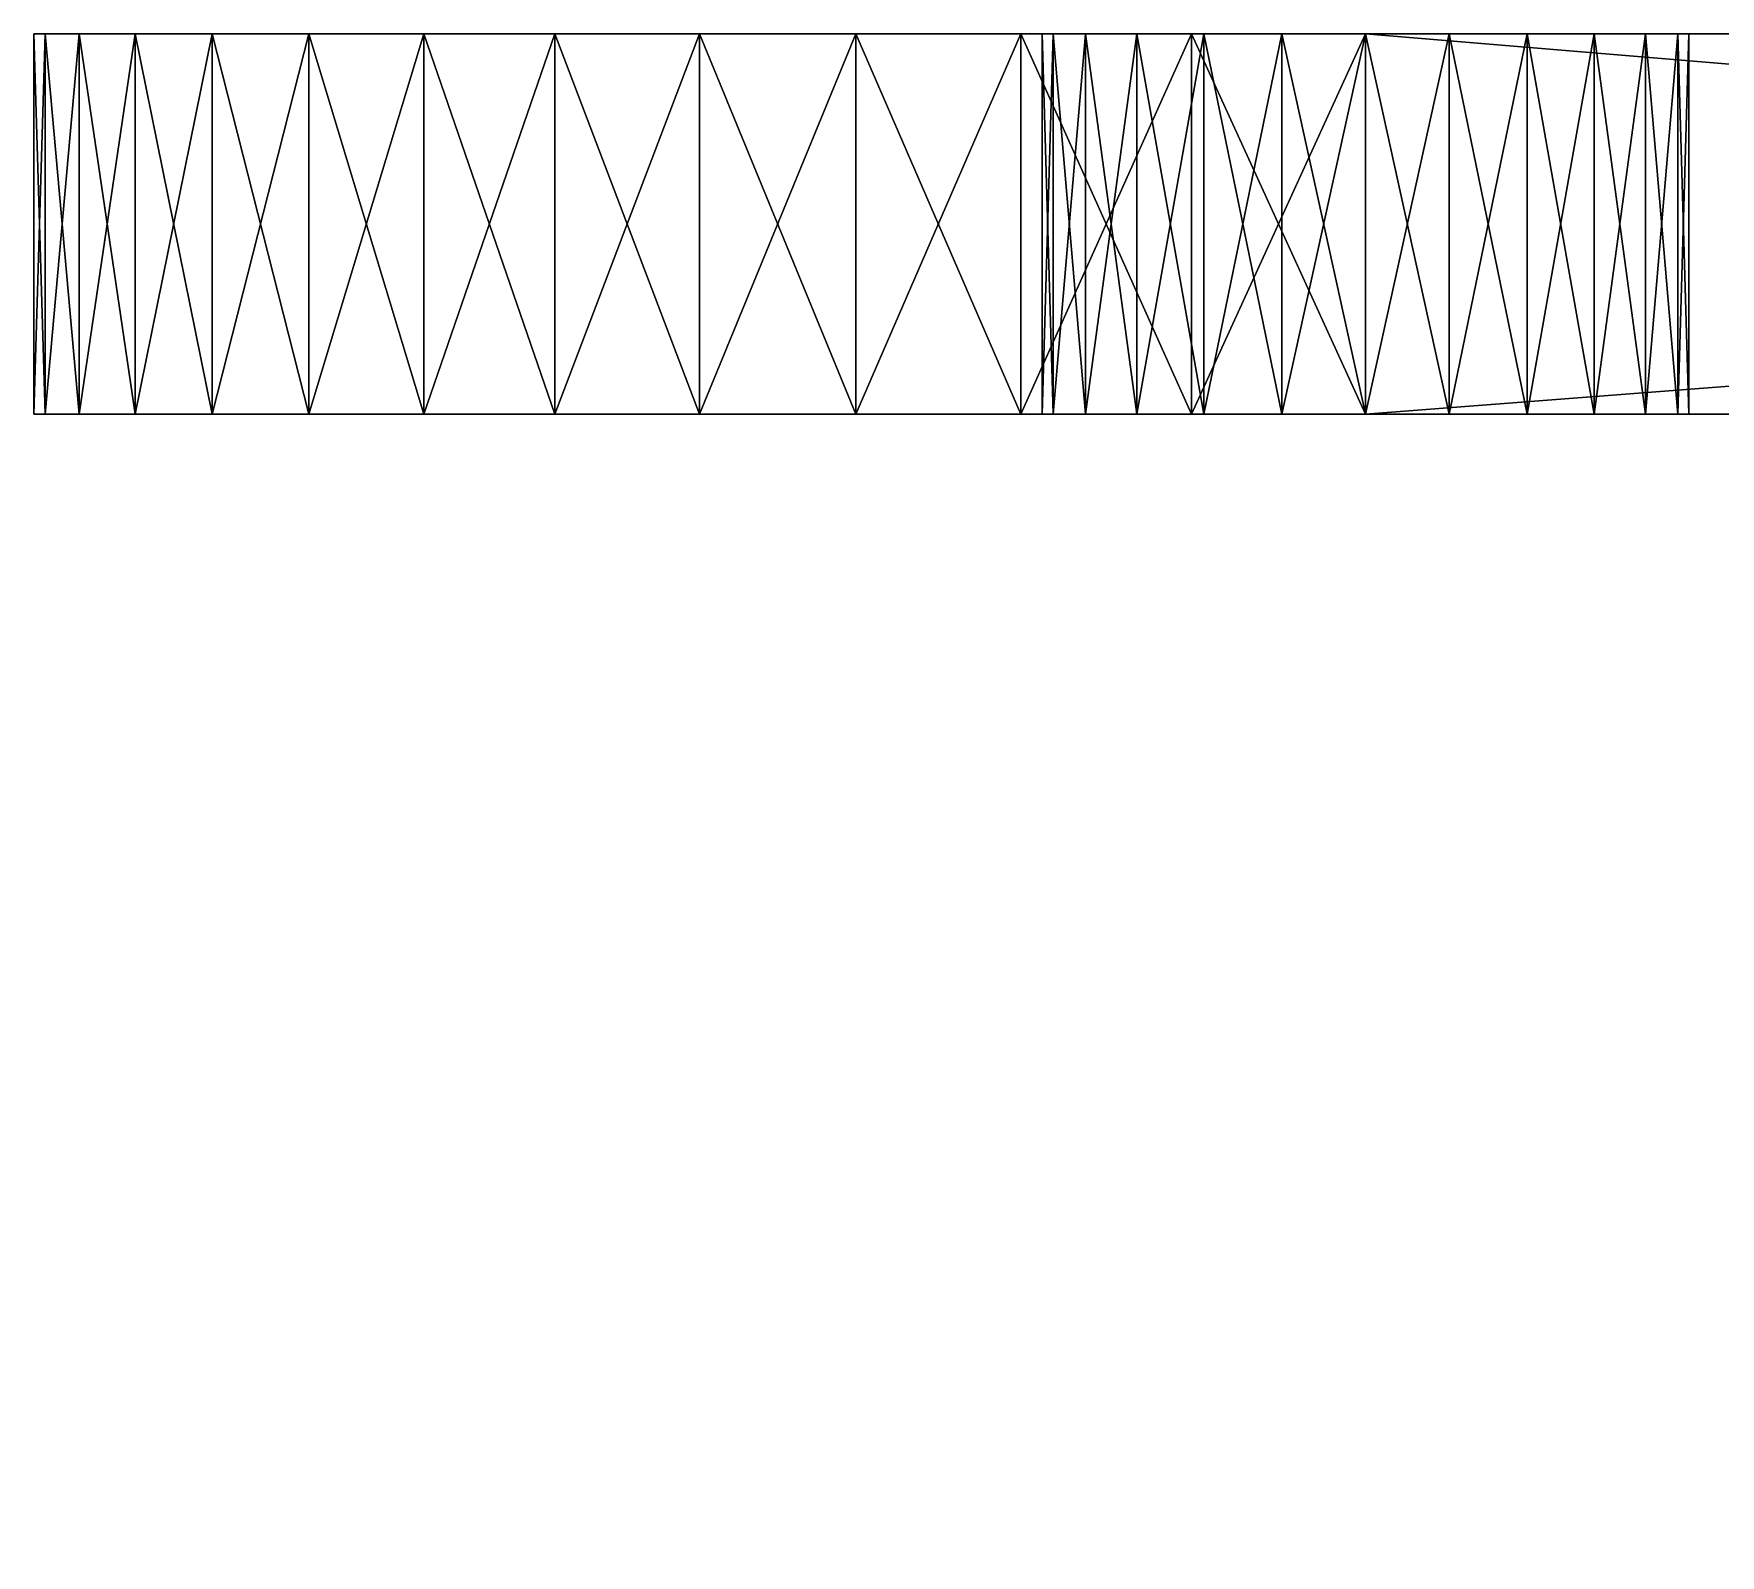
# Model space of a CAD drawing. Extents: x 0 to 33, y 0 to 16.
# Drawn here: x 0 to 8.87, y 8 to 16 of the extents above; entities that cross this region are included whole.
import ezdxf

# ---------------------------------------------------------------- set-up
doc = ezdxf.new("R2010")
doc.units = 0
doc.header["$LTSCALE"] = 25.4
doc.layers.get('0').update_dxf_attribs({"color": 13, "linetype": 'CONTINUOUS'})

msp = doc.modelspace()

# ---------------------------------------------------------------- linework, layer by layer
at = {"color": 0}
for p, q in [((0, 16, 7), (0, 14, 7)), ((0, 16, 7), (0, 14, 7)), ((0.0599, 16, 7.9137), (0.0599, 14, 7.9137)), ((0.0599, 16, 6.0863), (0.0599, 14, 6.0863)), ((0.0599, 16, 7.9137), (0.0599, 14, 7.9137)), ((0.0599, 16, 6.0863), (0.0599, 14, 6.0863)), ((0.2385, 16, 8.8117), (0.2385, 14, 8.8117)), ((0.2385, 16, 8.8117), (0.2385, 14, 8.8117)), ((0.2385, 16, 5.1883), (0.2385, 14, 5.1883)), ((0.2385, 16, 5.1883), (0.2385, 14, 5.1883)), ((0.5328, 16, 9.6788), (0.5328, 14, 9.6788)), ((0.5328, 16, 9.6788), (0.5328, 14, 9.6788)), ((0.5328, 16, 4.3212), (0.5328, 14, 4.3212)), ((0.5328, 16, 4.3212), (0.5328, 14, 4.3212)), ((0.9378, 16, 10.5), (0.9378, 14, 10.5)), ((0.9378, 16, 3.5), (0.9378, 14, 3.5)), ((0.9378, 16, 10.5), (0.9378, 14, 10.5)), ((0.9378, 16, 3.5), (0.9378, 14, 3.5)), ((1.4465, 16, 11.2613), (1.4465, 14, 11.2613)), ((1.4465, 16, 11.2613), (1.4465, 14, 11.2613)), ((1.4465, 16, 2.7387), (1.4465, 14, 2.7387)), ((1.4465, 16, 2.7387), (1.4465, 14, 2.7387)), ((2.0503, 16, 11.9497), (2.0503, 14, 11.9497)), ((2.0503, 16, 11.9497), (2.0503, 14, 11.9497)), ((2.0503, 16, 2.0503), (2.0503, 14, 2.0503)), ((2.0503, 16, 2.0503), (2.0503, 14, 2.0503)), ((2.7387, 16, 12.5535), (2.7387, 14, 12.5535)), ((2.7387, 16, 12.5535), (2.7387, 14, 12.5535)), ((2.7387, 16, 1.4465), (2.7387, 14, 1.4465)), ((2.7387, 16, 1.4465), (2.7387, 14, 1.4465)), ((3.5, 16, 13.0622), (3.5, 14, 13.0622)), ((3.5, 16, 13.0622), (3.5, 14, 13.0622)), ((3.5, 16, 0.9378), (3.5, 14, 0.9378)), ((3.5, 16, 0.9378), (3.5, 14, 0.9378)), ((4.3212, 16, 13.4672), (4.3212, 14, 13.4672)), ((4.3212, 16, 13.4672), (4.3212, 14, 13.4672)), ((4.3212, 16, 0.5328), (4.3212, 14, 0.5328)), ((4.3212, 16, 0.5328), (4.3212, 14, 0.5328)), ((5.1883, 16, 13.7615), (5.1883, 14, 13.7615)), ((5.1883, 16, 13.7615), (5.1883, 14, 13.7615)), ((5.1883, 16, 0.2385), (5.1883, 14, 0.2385)), ((5.1883, 16, 0.2385), (5.1883, 14, 0.2385)), ((5.3, 16, 7), (5.3, 14, 7)), ((5.3, 16, 7), (5.3, 14, 7)), ((5.3579, 16, 6.56), (5.3579, 14, 6.56)), ((5.3579, 16, 7.44), (5.3579, 14, 7.44)), ((5.3579, 16, 7.44), (5.3579, 14, 7.44)), ((5.3579, 16, 6.56), (5.3579, 14, 6.56)), ((5.5278, 16, 7.85), (5.5278, 14, 7.85)), ((5.5278, 16, 7.85), (5.5278, 14, 7.85)), ((5.5278, 16, 6.15), (5.5278, 14, 6.15)), ((5.5278, 16, 6.15), (5.5278, 14, 6.15)), ((5.7979, 16, 8.2021), (5.7979, 14, 8.2021)), ((5.7979, 16, 8.2021), (5.7979, 14, 8.2021)), ((5.7979, 16, 5.7979), (5.7979, 14, 5.7979)), ((5.7979, 16, 5.7979), (5.7979, 14, 5.7979)), ((6.0863, 16, 13.9401), (6.0863, 14, 13.9401)), ((6.0863, 16, 13.9401), (6.0863, 14, 13.9401)), ((6.0863, 16, 0.0599), (6.0863, 14, 0.0599)), ((6.0863, 16, 0.0599), (6.0863, 14, 0.0599)), ((6.15, 16, 8.4722), (6.15, 14, 8.4722)), ((6.15, 16, 5.5278), (6.15, 14, 5.5278)), ((6.15, 16, 8.4722), (6.15, 14, 8.4722)), ((6.15, 16, 5.5278), (6.15, 14, 5.5278)), ((6.56, 16, 5.3579), (6.56, 14, 5.3579)), ((6.56, 16, 8.6421), (6.56, 14, 8.6421)), ((6.56, 16, 5.3579), (6.56, 14, 5.3579)), ((6.56, 16, 8.6421), (6.56, 14, 8.6421)), ((7, 16, 14), (7, 14, 14)), ((7, 16), (7, 14)), ((7, 16), (33, 16)), ((7, 16), (7, 14)), ((7, 16, 5.3), (7, 14, 5.3)), ((7, 16, 8.7), (7, 14, 8.7)), ((7, 16, 14), (33, 16, 14)), ((7, 16), (33, 16)), ((7, 16, 8.7), (7, 14, 8.7)), ((7, 16, 5.3), (7, 14, 5.3)), ((7, 16, 14), (33, 16, 14)), ((7, 16, 14), (7, 14, 14)), ((7.44, 16, 8.6421), (7.44, 14, 8.6421)), ((7.44, 16, 8.6421), (7.44, 14, 8.6421)), ((7.44, 16, 5.3579), (7.44, 14, 5.3579)), ((7.44, 16, 5.3579), (7.44, 14, 5.3579)), ((7.85, 16, 8.4722), (7.85, 14, 8.4722)), ((7.85, 16, 8.4722), (7.85, 14, 8.4722)), ((7.85, 16, 5.5278), (7.85, 14, 5.5278)), ((7.85, 16, 5.5278), (7.85, 14, 5.5278)), ((8.2021, 16, 8.2021), (8.2021, 14, 8.2021)), ((8.2021, 16, 5.7979), (8.2021, 14, 5.7979)), ((8.2021, 16, 5.7979), (8.2021, 14, 5.7979)), ((8.2021, 16, 8.2021), (8.2021, 14, 8.2021)), ((8.4722, 16, 7.85), (8.4722, 14, 7.85)), ((8.4722, 16, 6.15), (8.4722, 14, 6.15)), ((8.4722, 16, 6.15), (8.4722, 14, 6.15)), ((8.4722, 16, 7.85), (8.4722, 14, 7.85)), ((8.6421, 16, 7.44), (8.6421, 14, 7.44)), ((8.6421, 16, 7.44), (8.6421, 14, 7.44)), ((8.6421, 16, 6.56), (8.6421, 14, 6.56)), ((8.6421, 16, 6.56), (8.6421, 14, 6.56)), ((8.7, 16, 7), (8.7, 14, 7)), ((8.7, 16, 7), (8.7, 14, 7)), ((31, 14), (7, 14)), ((31, 14), (7, 14)), ((31, 14, 14), (7, 14, 14)), ((31, 14, 14), (7, 14, 14))]:
    msp.add_line(p, q, dxfattribs=at)
at = {"color": 0, "extrusion": (0, -1, 0)}
for centre in [(7, 7, -16), (7, 7, -16), (7, 7, -16), (7, 7, -16), (7, 7, -16), (7, 7, -16), (7, 7, -16), (7, 7, -16), (7, 7, -16), (7, 7, -16), (7, 7, -16), (7, 7, -16), (7, 7, -16), (7, 7, -16), (7, 7, -16), (7, 7, -16), (7, 7, -16), (7, 7, -16), (7, 7, -16), (7, 7, -16), (7, 7, -16), (7, 7, -16), (7, 7, -16), (7, 7, -16), (7, 7, -16), (7, 7, -14), (7, 7, -14), (7, 7, -14), (7, 7, -14), (7, 7, -14), (7, 7, -14), (7, 7, -14), (7, 7, -14), (7, 7, -14), (7, 7, -14), (7, 7, -14), (7, 7, -14), (7, 7, -14), (7, 7, -14), (7, 7, -14), (7, 7, -14), (7, 7, -14), (7, 7, -14), (7, 7, -14), (7, 7, -14), (7, 7, -14), (7, 7, -14), (7, 7, -14), (7, 7, -14), (7, 7, -14)]:
    msp.add_circle(centre, 1.7, dxfattribs=at)
for centre, start, end in [((7, 7, -16), 90, 180), ((7, 7, -16), 90, 180), ((7, 7, -16), 90, 180), ((7, 7, -16), 90, 180), ((7, 7, -16), 90, 180), ((7, 7, -16), 90, 180), ((7, 7, -16), 90, 180), ((7, 7, -16), 90, 180), ((7, 7, -16), 90, 180), ((7, 7, -16), 180, 270), ((7, 7, -16), 90, 180), ((7, 7, -16), 90, 180), ((7, 7, -16), 180, 270), ((7, 7, -16), 180, 270), ((7, 7, -16), 180, 270), ((7, 7, -16), 180, 270), ((7, 7, -16), 180, 270), ((7, 7, -16), 180, 270), ((7, 7, -16), 180, 270), ((7, 7, -16), 180, 270), ((7, 7, -16), 180, 270), ((7, 7, -16), 180, 270), ((7, 7, -16), 90, 180), ((7, 7, -16), 180, 270), ((7, 7, -16), 180, 270), ((7, 7, -16), 90, 180), ((7, 7, -16), 180, 270), ((7, 7, -14), 90, 180), ((7, 7, -14), 90, 180), ((7, 7, -14), 90, 180), ((7, 7, -14), 90, 180), ((7, 7, -14), 90, 180), ((7, 7, -14), 90, 180), ((7, 7, -14), 90, 180), ((7, 7, -14), 90, 180), ((7, 7, -14), 90, 180), ((7, 7, -14), 180, 270), ((7, 7, -14), 90, 180), ((7, 7, -14), 180, 270), ((7, 7, -14), 90, 180), ((7, 7, -14), 90, 180), ((7, 7, -14), 180, 270), ((7, 7, -14), 180, 270), ((7, 7, -14), 180, 270), ((7, 7, -14), 180, 270), ((7, 7, -14), 180, 270), ((7, 7, -14), 180, 270), ((7, 7, -14), 180, 270), ((7, 7, -14), 180, 270), ((7, 7, -14), 180, 270), ((7, 7, -14), 180, 270), ((7, 7, -14), 90, 180), ((7, 7, -14), 180, 270)]:
    msp.add_arc(centre, 7, start, end, dxfattribs=at)

# ---------------------------------------------------------------- meshes
at = {"color": 0}
mesh = msp.add_polyface(dxfattribs=at)
corners = [(0, 16, 7), (0.0599, 14, 6.0863), (0, 14, 7), (0.0599, 16, 6.0863)]
mesh.append_faces([[corners[k] for k in face] for face in [(0, 1, 2), (1, 0, 3)]], dxfattribs={"vtx0": -1, "color": 0})
mesh = msp.add_polyface(dxfattribs=at)
corners = [(0.0599, 16, 7.9137), (0, 14, 7), (0.0599, 14, 7.9137), (0, 16, 7)]
mesh.append_faces([[corners[k] for k in face] for face in [(0, 1, 2), (1, 0, 3)]], dxfattribs={"vtx0": -1, "color": 0})
mesh = msp.add_polyface(dxfattribs=at)
corners = [(0.0599, 16, 6.0863), (7, 16, 5.3), (0.2385, 16, 5.1883), (6.56, 16, 5.3579), (6.15, 16, 5.5278), (5.7979, 16, 5.7979), (5.5278, 16, 6.15), (0, 16, 7), (5.3579, 16, 6.56), (5.3, 16, 7), (0.0599, 16, 7.9137), (5.3579, 16, 7.44), (5.5278, 16, 7.85), (5.7979, 16, 8.2021), (0.2385, 16, 8.8117), (6.15, 16, 8.4722), (6.56, 16, 8.6421), (7, 16, 8.7), (6.0863, 16, 0.0599), (33, 16), (7, 16), (33, 16, 14), (5.1883, 16, 0.2385), (4.3212, 16, 0.5328), (3.5, 16, 0.9378), (2.7387, 16, 1.4465), (2.0503, 16, 2.0503), (1.4465, 16, 2.7387), (7.44, 16, 5.3579), (0.9378, 16, 3.5), (0.5328, 16, 4.3212), (7.85, 16, 5.5278), (8.2021, 16, 5.7979), (8.4722, 16, 6.15), (8.6421, 16, 6.56), (8.7, 16, 7), (8.6421, 16, 7.44), (8.4722, 16, 7.85), (8.2021, 16, 8.2021), (7.85, 16, 8.4722), (7.44, 16, 8.6421), (0.5328, 16, 9.6788), (0.9378, 16, 10.5), (1.4465, 16, 11.2613), (2.0503, 16, 11.9497), (2.7387, 16, 12.5535), (3.5, 16, 13.0622), (4.3212, 16, 13.4672), (5.1883, 16, 13.7615), (6.0863, 16, 13.9401), (7, 16, 14)]
mesh.append_faces([[corners[k] for k in face] for face in [(18, 19, 20), (21, 49, 50)]], dxfattribs={"vtx0": -1, "color": 0})
mesh.append_faces([[corners[k] for k in face] for face in [(0, 1, 2), (1, 0, 3), (3, 0, 4), (4, 0, 5), (5, 0, 6), (6, 7, 8), (8, 7, 9), (9, 10, 11), (11, 10, 12), (12, 10, 13), (13, 14, 15), (15, 14, 16), (16, 14, 17), (19, 18, 21), (28, 30, 1)]], dxfattribs={"vtx0": -1, "vtx1": -1, "color": 0})
mesh.append_faces([[corners[k] for k in face] for face in [(21, 27, 28), (21, 17, 14)]], dxfattribs={"vtx0": -1, "vtx1": -1, "vtx2": -1, "color": 0})
mesh.append_faces([[corners[k] for k in face] for face in [(6, 0, 7), (9, 7, 10), (13, 10, 14), (21, 18, 22), (21, 22, 23), (21, 23, 24), (21, 24, 25), (21, 25, 26), (21, 26, 27), (28, 27, 29), (28, 29, 30), (1, 30, 2), (21, 28, 31), (21, 31, 32), (21, 32, 33), (21, 33, 34), (21, 34, 35), (21, 35, 36), (21, 36, 37), (21, 37, 38), (21, 38, 39), (21, 39, 40), (21, 40, 17), (21, 14, 41), (21, 41, 42), (21, 42, 43), (21, 43, 44), (21, 44, 45), (21, 45, 46), (21, 46, 47), (21, 47, 48), (21, 48, 49)]], dxfattribs={"vtx0": -1, "vtx2": -1, "color": 0})
mesh = msp.add_polyface(dxfattribs=at)
corners = [(0.2385, 16, 8.8117), (0.0599, 14, 7.9137), (0.2385, 14, 8.8117), (0.0599, 16, 7.9137)]
mesh.append_faces([[corners[k] for k in face] for face in [(0, 1, 2), (1, 0, 3)]], dxfattribs={"vtx0": -1, "color": 0})
mesh = msp.add_polyface(dxfattribs=at)
corners = [(0.0599, 16, 6.0863), (0.2385, 14, 5.1883), (0.0599, 14, 6.0863), (0.2385, 16, 5.1883)]
mesh.append_faces([[corners[k] for k in face] for face in [(0, 1, 2), (1, 0, 3)]], dxfattribs={"vtx0": -1, "color": 0})
mesh = msp.add_polyface(dxfattribs=at)
corners = [(0.5328, 16, 9.6788), (0.2385, 14, 8.8117), (0.5328, 14, 9.6788), (0.2385, 16, 8.8117)]
mesh.append_faces([[corners[k] for k in face] for face in [(0, 1, 2), (1, 0, 3)]], dxfattribs={"vtx0": -1, "color": 0})
mesh = msp.add_polyface(dxfattribs=at)
corners = [(0.2385, 16, 5.1883), (0.5328, 14, 4.3212), (0.2385, 14, 5.1883), (0.5328, 16, 4.3212)]
mesh.append_faces([[corners[k] for k in face] for face in [(0, 1, 2), (1, 0, 3)]], dxfattribs={"vtx0": -1, "color": 0})
mesh = msp.add_polyface(dxfattribs=at)
corners = [(0.9378, 16, 10.5), (0.5328, 14, 9.6788), (0.9378, 14, 10.5), (0.5328, 16, 9.6788)]
mesh.append_faces([[corners[k] for k in face] for face in [(0, 1, 2), (1, 0, 3)]], dxfattribs={"vtx0": -1, "color": 0})
mesh = msp.add_polyface(dxfattribs=at)
corners = [(0.5328, 16, 4.3212), (0.9378, 14, 3.5), (0.5328, 14, 4.3212), (0.9378, 16, 3.5)]
mesh.append_faces([[corners[k] for k in face] for face in [(0, 1, 2), (1, 0, 3)]], dxfattribs={"vtx0": -1, "color": 0})
mesh = msp.add_polyface(dxfattribs=at)
corners = [(1.4465, 16, 11.2613), (0.9378, 14, 10.5), (1.4465, 14, 11.2613), (0.9378, 16, 10.5)]
mesh.append_faces([[corners[k] for k in face] for face in [(0, 1, 2), (1, 0, 3)]], dxfattribs={"vtx0": -1, "color": 0})
mesh = msp.add_polyface(dxfattribs=at)
corners = [(0.9378, 16, 3.5), (1.4465, 14, 2.7387), (0.9378, 14, 3.5), (1.4465, 16, 2.7387)]
mesh.append_faces([[corners[k] for k in face] for face in [(0, 1, 2), (1, 0, 3)]], dxfattribs={"vtx0": -1, "color": 0})
mesh = msp.add_polyface(dxfattribs=at)
corners = [(2.0503, 16, 11.9497), (1.4465, 14, 11.2613), (2.0503, 14, 11.9497), (1.4465, 16, 11.2613)]
mesh.append_faces([[corners[k] for k in face] for face in [(0, 1, 2), (1, 0, 3)]], dxfattribs={"vtx0": -1, "color": 0})
mesh = msp.add_polyface(dxfattribs=at)
corners = [(1.4465, 16, 2.7387), (2.0503, 14, 2.0503), (1.4465, 14, 2.7387), (2.0503, 16, 2.0503)]
mesh.append_faces([[corners[k] for k in face] for face in [(0, 1, 2), (1, 0, 3)]], dxfattribs={"vtx0": -1, "color": 0})
mesh = msp.add_polyface(dxfattribs=at)
corners = [(2.7387, 14, 12.5535), (2.0503, 16, 11.9497), (2.0503, 14, 11.9497), (2.7387, 16, 12.5535)]
mesh.append_faces([[corners[k] for k in face] for face in [(0, 1, 2), (1, 0, 3)]], dxfattribs={"vtx0": -1, "color": 0})
mesh = msp.add_polyface(dxfattribs=at)
corners = [(2.7387, 16, 1.4465), (2.0503, 14, 2.0503), (2.0503, 16, 2.0503), (2.7387, 14, 1.4465)]
mesh.append_faces([[corners[k] for k in face] for face in [(0, 1, 2), (1, 0, 3)]], dxfattribs={"vtx0": -1, "color": 0})
mesh = msp.add_polyface(dxfattribs=at)
corners = [(3.5, 14, 13.0622), (2.7387, 16, 12.5535), (2.7387, 14, 12.5535), (3.5, 16, 13.0622)]
mesh.append_faces([[corners[k] for k in face] for face in [(0, 1, 2), (1, 0, 3)]], dxfattribs={"vtx0": -1, "color": 0})
mesh = msp.add_polyface(dxfattribs=at)
corners = [(3.5, 16, 0.9378), (2.7387, 14, 1.4465), (2.7387, 16, 1.4465), (3.5, 14, 0.9378)]
mesh.append_faces([[corners[k] for k in face] for face in [(0, 1, 2), (1, 0, 3)]], dxfattribs={"vtx0": -1, "color": 0})
mesh = msp.add_polyface(dxfattribs=at)
corners = [(4.3212, 14, 13.4672), (3.5, 16, 13.0622), (3.5, 14, 13.0622), (4.3212, 16, 13.4672)]
mesh.append_faces([[corners[k] for k in face] for face in [(0, 1, 2), (1, 0, 3)]], dxfattribs={"vtx0": -1, "color": 0})
mesh = msp.add_polyface(dxfattribs=at)
corners = [(4.3212, 16, 0.5328), (3.5, 14, 0.9378), (3.5, 16, 0.9378), (4.3212, 14, 0.5328)]
mesh.append_faces([[corners[k] for k in face] for face in [(0, 1, 2), (1, 0, 3)]], dxfattribs={"vtx0": -1, "color": 0})
mesh = msp.add_polyface(dxfattribs=at)
corners = [(5.1883, 14, 13.7615), (4.3212, 16, 13.4672), (4.3212, 14, 13.4672), (5.1883, 16, 13.7615)]
mesh.append_faces([[corners[k] for k in face] for face in [(0, 1, 2), (1, 0, 3)]], dxfattribs={"vtx0": -1, "color": 0})
mesh = msp.add_polyface(dxfattribs=at)
corners = [(5.1883, 16, 0.2385), (4.3212, 14, 0.5328), (4.3212, 16, 0.5328), (5.1883, 14, 0.2385)]
mesh.append_faces([[corners[k] for k in face] for face in [(0, 1, 2), (1, 0, 3)]], dxfattribs={"vtx0": -1, "color": 0})
mesh = msp.add_polyface(dxfattribs=at)
corners = [(6.0863, 14, 13.9401), (5.1883, 16, 13.7615), (5.1883, 14, 13.7615), (6.0863, 16, 13.9401)]
mesh.append_faces([[corners[k] for k in face] for face in [(0, 1, 2), (1, 0, 3)]], dxfattribs={"vtx0": -1, "color": 0})
mesh = msp.add_polyface(dxfattribs=at)
corners = [(6.0863, 16, 0.0599), (5.1883, 14, 0.2385), (5.1883, 16, 0.2385), (6.0863, 14, 0.0599)]
mesh.append_faces([[corners[k] for k in face] for face in [(0, 1, 2), (1, 0, 3)]], dxfattribs={"vtx0": -1, "color": 0})
mesh = msp.add_polyface(dxfattribs=at)
corners = [(5.3579, 16, 6.56), (5.3, 14, 7), (5.3579, 14, 6.56), (5.3, 16, 7)]
mesh.append_faces([[corners[k] for k in face] for face in [(0, 1, 2), (1, 0, 3)]], dxfattribs={"vtx0": -1, "color": 0})
mesh = msp.add_polyface(dxfattribs=at)
corners = [(5.3, 16, 7), (5.3579, 14, 7.44), (5.3, 14, 7), (5.3579, 16, 7.44)]
mesh.append_faces([[corners[k] for k in face] for face in [(0, 1, 2), (1, 0, 3)]], dxfattribs={"vtx0": -1, "color": 0})
mesh = msp.add_polyface(dxfattribs=at)
corners = [(5.3579, 16, 7.44), (5.5278, 14, 7.85), (5.3579, 14, 7.44), (5.5278, 16, 7.85)]
mesh.append_faces([[corners[k] for k in face] for face in [(0, 1, 2), (1, 0, 3)]], dxfattribs={"vtx0": -1, "color": 0})
mesh = msp.add_polyface(dxfattribs=at)
corners = [(5.5278, 16, 6.15), (5.3579, 14, 6.56), (5.5278, 14, 6.15), (5.3579, 16, 6.56)]
mesh.append_faces([[corners[k] for k in face] for face in [(0, 1, 2), (1, 0, 3)]], dxfattribs={"vtx0": -1, "color": 0})
mesh = msp.add_polyface(dxfattribs=at)
corners = [(5.5278, 16, 7.85), (5.7979, 14, 8.2021), (5.5278, 14, 7.85), (5.7979, 16, 8.2021)]
mesh.append_faces([[corners[k] for k in face] for face in [(0, 1, 2), (1, 0, 3)]], dxfattribs={"vtx0": -1, "color": 0})
mesh = msp.add_polyface(dxfattribs=at)
corners = [(5.7979, 16, 5.7979), (5.5278, 14, 6.15), (5.7979, 14, 5.7979), (5.5278, 16, 6.15)]
mesh.append_faces([[corners[k] for k in face] for face in [(0, 1, 2), (1, 0, 3)]], dxfattribs={"vtx0": -1, "color": 0})
mesh = msp.add_polyface(dxfattribs=at)
corners = [(6.15, 16, 8.4722), (5.7979, 14, 8.2021), (5.7979, 16, 8.2021), (6.15, 14, 8.4722)]
mesh.append_faces([[corners[k] for k in face] for face in [(0, 1, 2), (1, 0, 3)]], dxfattribs={"vtx0": -1, "color": 0})
mesh = msp.add_polyface(dxfattribs=at)
corners = [(6.15, 14, 5.5278), (5.7979, 16, 5.7979), (5.7979, 14, 5.7979), (6.15, 16, 5.5278)]
mesh.append_faces([[corners[k] for k in face] for face in [(0, 1, 2), (1, 0, 3)]], dxfattribs={"vtx0": -1, "color": 0})
mesh = msp.add_polyface(dxfattribs=at)
corners = [(7, 14, 14), (6.0863, 16, 13.9401), (6.0863, 14, 13.9401), (7, 16, 14)]
mesh.append_faces([[corners[k] for k in face] for face in [(0, 1, 2), (1, 0, 3)]], dxfattribs={"vtx0": -1, "color": 0})
mesh = msp.add_polyface(dxfattribs=at)
corners = [(7, 16), (6.0863, 14, 0.0599), (6.0863, 16, 0.0599), (7, 14)]
mesh.append_faces([[corners[k] for k in face] for face in [(0, 1, 2), (1, 0, 3)]], dxfattribs={"vtx0": -1, "color": 0})
mesh = msp.add_polyface(dxfattribs=at)
corners = [(6.56, 14, 5.3579), (6.15, 16, 5.5278), (6.15, 14, 5.5278), (6.56, 16, 5.3579)]
mesh.append_faces([[corners[k] for k in face] for face in [(0, 1, 2), (1, 0, 3)]], dxfattribs={"vtx0": -1, "color": 0})
mesh = msp.add_polyface(dxfattribs=at)
corners = [(6.56, 16, 8.6421), (6.15, 14, 8.4722), (6.15, 16, 8.4722), (6.56, 14, 8.6421)]
mesh.append_faces([[corners[k] for k in face] for face in [(0, 1, 2), (1, 0, 3)]], dxfattribs={"vtx0": -1, "color": 0})
mesh = msp.add_polyface(dxfattribs=at)
corners = [(7, 14, 5.3), (6.56, 16, 5.3579), (6.56, 14, 5.3579), (7, 16, 5.3)]
mesh.append_faces([[corners[k] for k in face] for face in [(0, 1, 2), (1, 0, 3)]], dxfattribs={"vtx0": -1, "color": 0})
mesh = msp.add_polyface(dxfattribs=at)
corners = [(7, 16, 8.7), (6.56, 14, 8.6421), (6.56, 16, 8.6421), (7, 14, 8.7)]
mesh.append_faces([[corners[k] for k in face] for face in [(0, 1, 2), (1, 0, 3)]], dxfattribs={"vtx0": -1, "color": 0})
mesh = msp.add_polyface(dxfattribs=at)
corners = [(33, 16), (7, 14), (7, 16), (31, 14), (31, 2), (7, 0), (7, 2), (33, 0)]
mesh.append_faces([[corners[k] for k in face] for face in [(0, 1, 2), (4, 5, 6)]], dxfattribs={"vtx0": -1, "color": 0})
mesh.append_faces([[corners[k] for k in face] for face in [(1, 0, 3), (3, 0, 4), (5, 4, 7), (7, 4, 0)]], dxfattribs={"vtx0": -1, "vtx1": -1, "color": 0})
mesh = msp.add_polyface(dxfattribs=at)
corners = [(7.44, 16, 8.6421), (7, 14, 8.7), (7, 16, 8.7), (7.44, 14, 8.6421)]
mesh.append_faces([[corners[k] for k in face] for face in [(0, 1, 2), (1, 0, 3)]], dxfattribs={"vtx0": -1, "color": 0})
mesh = msp.add_polyface(dxfattribs=at)
corners = [(7.44, 14, 5.3579), (7, 16, 5.3), (7, 14, 5.3), (7.44, 16, 5.3579)]
mesh.append_faces([[corners[k] for k in face] for face in [(0, 1, 2), (1, 0, 3)]], dxfattribs={"vtx0": -1, "color": 0})
mesh = msp.add_polyface(dxfattribs=at)
corners = [(33, 0, 14), (7, 2, 14), (7, 0, 14), (31, 2, 14), (31, 14, 14), (7, 16, 14), (7, 14, 14), (33, 16, 14), (33, 9.5, 14)]
mesh.append_faces([[corners[k] for k in face] for face in [(0, 1, 2), (4, 5, 6), (7, 0, 8)]], dxfattribs={"vtx0": -1, "color": 0})
mesh.append_faces([[corners[k] for k in face] for face in [(1, 0, 3), (3, 0, 4), (5, 4, 7)]], dxfattribs={"vtx0": -1, "vtx1": -1, "color": 0})
mesh.append_faces([[corners[k] for k in face] for face in [(7, 4, 0)]], dxfattribs={"vtx0": -1, "vtx1": -1, "vtx2": -1, "color": 0})
mesh = msp.add_polyface(dxfattribs=at)
corners = [(7.85, 16, 8.4722), (7.44, 14, 8.6421), (7.44, 16, 8.6421), (7.85, 14, 8.4722)]
mesh.append_faces([[corners[k] for k in face] for face in [(0, 1, 2), (1, 0, 3)]], dxfattribs={"vtx0": -1, "color": 0})
mesh = msp.add_polyface(dxfattribs=at)
corners = [(7.85, 14, 5.5278), (7.44, 16, 5.3579), (7.44, 14, 5.3579), (7.85, 16, 5.5278)]
mesh.append_faces([[corners[k] for k in face] for face in [(0, 1, 2), (1, 0, 3)]], dxfattribs={"vtx0": -1, "color": 0})
mesh = msp.add_polyface(dxfattribs=at)
corners = [(8.2021, 16, 8.2021), (7.85, 14, 8.4722), (7.85, 16, 8.4722), (8.2021, 14, 8.2021)]
mesh.append_faces([[corners[k] for k in face] for face in [(0, 1, 2), (1, 0, 3)]], dxfattribs={"vtx0": -1, "color": 0})
mesh = msp.add_polyface(dxfattribs=at)
corners = [(8.2021, 14, 5.7979), (7.85, 16, 5.5278), (7.85, 14, 5.5278), (8.2021, 16, 5.7979)]
mesh.append_faces([[corners[k] for k in face] for face in [(0, 1, 2), (1, 0, 3)]], dxfattribs={"vtx0": -1, "color": 0})
mesh = msp.add_polyface(dxfattribs=at)
corners = [(8.4722, 16, 6.15), (8.2021, 14, 5.7979), (8.4722, 14, 6.15), (8.2021, 16, 5.7979)]
mesh.append_faces([[corners[k] for k in face] for face in [(0, 1, 2), (1, 0, 3)]], dxfattribs={"vtx0": -1, "color": 0})
mesh = msp.add_polyface(dxfattribs=at)
corners = [(8.2021, 16, 8.2021), (8.4722, 14, 7.85), (8.2021, 14, 8.2021), (8.4722, 16, 7.85)]
mesh.append_faces([[corners[k] for k in face] for face in [(0, 1, 2), (1, 0, 3)]], dxfattribs={"vtx0": -1, "color": 0})
mesh = msp.add_polyface(dxfattribs=at)
corners = [(8.4722, 16, 7.85), (8.6421, 14, 7.44), (8.4722, 14, 7.85), (8.6421, 16, 7.44)]
mesh.append_faces([[corners[k] for k in face] for face in [(0, 1, 2), (1, 0, 3)]], dxfattribs={"vtx0": -1, "color": 0})
mesh = msp.add_polyface(dxfattribs=at)
corners = [(8.6421, 16, 6.56), (8.4722, 14, 6.15), (8.6421, 14, 6.56), (8.4722, 16, 6.15)]
mesh.append_faces([[corners[k] for k in face] for face in [(0, 1, 2), (1, 0, 3)]], dxfattribs={"vtx0": -1, "color": 0})
mesh = msp.add_polyface(dxfattribs=at)
corners = [(8.6421, 16, 7.44), (8.7, 14, 7), (8.6421, 14, 7.44), (8.7, 16, 7)]
mesh.append_faces([[corners[k] for k in face] for face in [(0, 1, 2), (1, 0, 3)]], dxfattribs={"vtx0": -1, "color": 0})
mesh = msp.add_polyface(dxfattribs=at)
corners = [(8.7, 16, 7), (8.6421, 14, 6.56), (8.7, 14, 7), (8.6421, 16, 6.56)]
mesh.append_faces([[corners[k] for k in face] for face in [(0, 1, 2), (1, 0, 3)]], dxfattribs={"vtx0": -1, "color": 0})
mesh = msp.add_polyface(dxfattribs=at)
corners = [(31, 14), (6.0863, 14, 0.0599), (7, 14), (31, 14, 14), (5.1883, 14, 0.2385), (4.3212, 14, 0.5328), (3.5, 14, 0.9378), (2.7387, 14, 1.4465), (2.0503, 14, 2.0503), (1.4465, 14, 2.7387), (7.44, 14, 5.3579), (0.9378, 14, 3.5), (0.5328, 14, 4.3212), (7, 14, 5.3), (0.2385, 14, 5.1883), (7.85, 14, 5.5278), (8.2021, 14, 5.7979), (8.4722, 14, 6.15), (8.6421, 14, 6.56), (8.7, 14, 7), (8.6421, 14, 7.44), (8.4722, 14, 7.85), (8.2021, 14, 8.2021), (7.85, 14, 8.4722), (7.44, 14, 8.6421), (7, 14, 8.7), (0.2385, 14, 8.8117), (0.5328, 14, 9.6788), (0.9378, 14, 10.5), (1.4465, 14, 11.2613), (2.0503, 14, 11.9497), (2.7387, 14, 12.5535), (3.5, 14, 13.0622), (4.3212, 14, 13.4672), (5.1883, 14, 13.7615), (6.0863, 14, 13.9401), (7, 14, 14), (0.0599, 14, 6.0863), (6.56, 14, 5.3579), (6.15, 14, 5.5278), (5.7979, 14, 5.7979), (5.5278, 14, 6.15), (0, 14, 7), (5.3579, 14, 6.56), (5.3, 14, 7), (5.3579, 14, 7.44), (0.0599, 14, 7.9137), (5.5278, 14, 7.85), (5.7979, 14, 8.2021), (6.15, 14, 8.4722), (6.56, 14, 8.6421)]
mesh.append_faces([[corners[k] for k in face] for face in [(0, 1, 2), (35, 3, 36)]], dxfattribs={"vtx0": -1, "color": 0})
mesh.append_faces([[corners[k] for k in face] for face in [(1, 3, 4), (4, 3, 5), (5, 3, 6), (6, 3, 7), (7, 3, 8), (8, 3, 9), (9, 10, 11), (11, 10, 12), (12, 13, 14), (10, 3, 15), (15, 3, 16), (16, 3, 17), (17, 3, 18), (18, 3, 19), (19, 3, 20), (20, 3, 21), (21, 3, 22), (22, 3, 23), (23, 3, 24), (24, 3, 25), (26, 3, 27), (27, 3, 28), (28, 3, 29), (29, 3, 30), (30, 3, 31), (31, 3, 32), (32, 3, 33), (33, 3, 34), (34, 3, 35), (37, 41, 42), (42, 45, 46), (46, 48, 26)]], dxfattribs={"vtx0": -1, "vtx1": -1, "color": 0})
mesh.append_faces([[corners[k] for k in face] for face in [(9, 3, 10), (25, 3, 26)]], dxfattribs={"vtx0": -1, "vtx1": -1, "vtx2": -1, "color": 0})
mesh.append_faces([[corners[k] for k in face] for face in [(1, 0, 3), (12, 10, 13), (13, 37, 14), (37, 13, 38), (37, 38, 39), (37, 39, 40), (37, 40, 41), (42, 41, 43), (42, 43, 44), (42, 44, 45), (46, 45, 47), (46, 47, 48), (26, 48, 49), (26, 49, 50), (26, 50, 25)]], dxfattribs={"vtx0": -1, "vtx2": -1, "color": 0})

doc.saveas('drawing.dxf')
